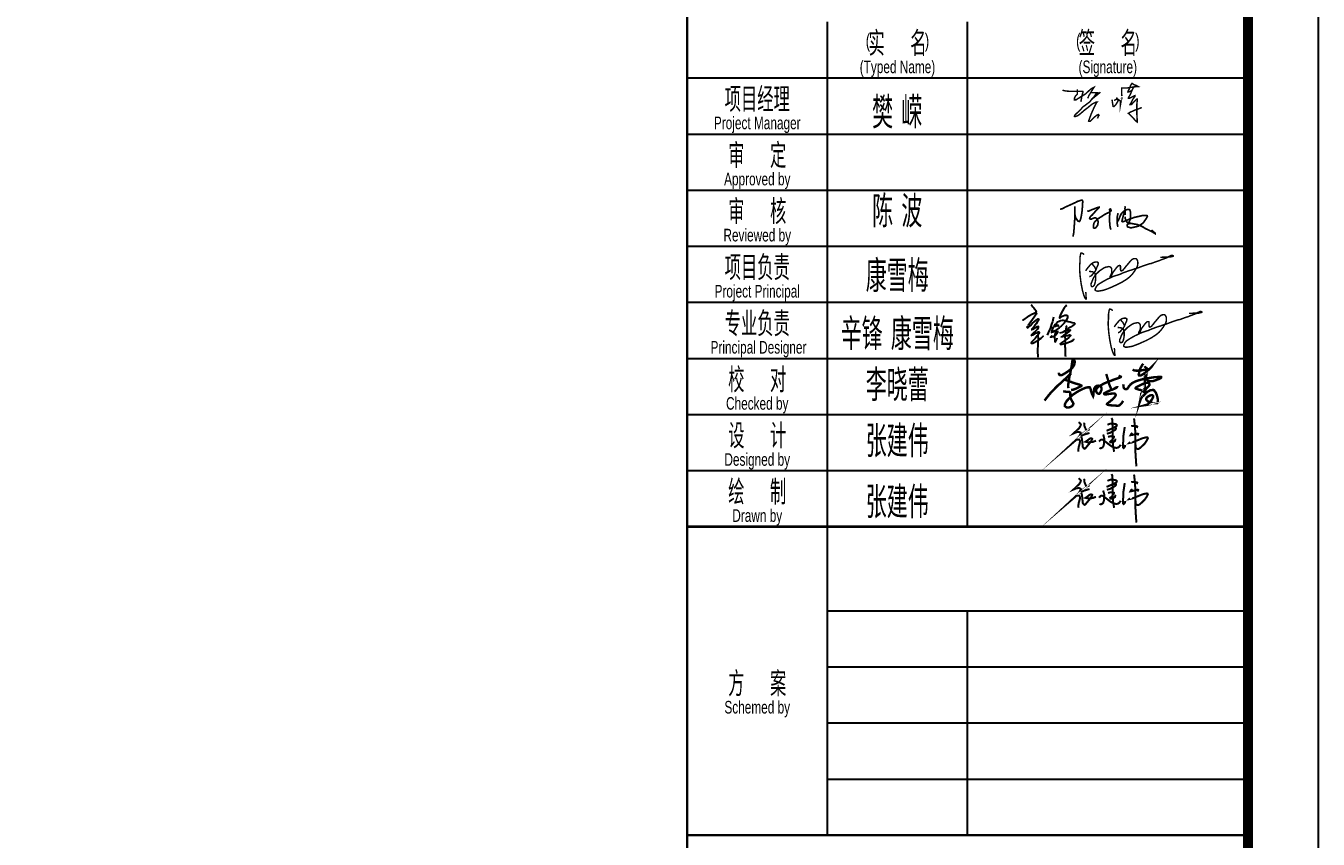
# Model space of a CAD drawing. Extents: x -59851 to 653804, y -249523 to 437614.
# Drawn here: x 5835 to 24267, y -4963 to 6638 of the extents above; entities that cross this region are included whole.
import ezdxf
from ezdxf.enums import TextEntityAlignment as Align

# ---------------------------------------------------------------- set-up
doc = ezdxf.new("R2010")
doc.units = 0
doc.header["$LTSCALE"] = 1000
doc.header["$MEASUREMENT"] = 0
for name, color, linetype in [('LABEL_FIXBOX_PM', 7, 'Continuous'), ('LABEL_FIXTXT_PM', 3, 'Continuous'), ('LABEL_PM', 7, 'Continuous'), ('LABEL_TXT_PM', 1, 'Continuous'), ('电子签名', 7, 'Continuous')]:
    doc.layers.add(name, color=color, linetype=linetype)
doc.styles.add('LABEL_FIXTXT_PM', font='pm_njadri_r.shx', dxfattribs={"width": 0.7, "bigfont": 'pm_njadri_hztxt.shx'})
doc.styles.add('LABEL_TXT_PM', font='pm_njadri_romans1.shx', dxfattribs={"width": 0.7, "bigfont": 'pm_njadri_hztxt.shx'})

# ---------------------------------------------------------------- blocks, each defined once
blk = doc.blocks.new('PMSheet_A1_20150113_5-3892016032414355901')
at = {"layer": 'LABEL_FIXBOX_PM'}
for p, q in [((770.9999999999998, 70.00000000000021), (770.9999999999998, 186.0000000000001)), ((790.9999999999998, 114.0000000000001), (790.9999999999998, 186.0000000000001)), ((751.0000000000009, 178.0000000000001), (830.9999999999998, 178.0000000000001)), ((751.0000000000009, 169.9999999999999), (830.9999999999998, 170.0000000000001)), ((751.0000000000009, 162.0000000000002), (830.9999999999998, 162.0000000000001)), ((751.0000000000009, 154.0000000000002), (830.9999999999998, 154.0000000000001)), ((751.0000000000009, 146.0000000000002), (830.9999999999998, 146.0000000000001)), ((751.0000000000009, 138.0000000000002), (830.9999999999998, 138.0000000000001)), ((751.0000000000009, 130.0000000000002), (830.9999999999998, 130.0000000000001)), ((751.0000000000009, 122.0000000000002), (830.9999999999998, 122.0000000000001)), ((790.9999999999998, 70.00000000000007), (790.9999999999998, 102.0000000000001)), ((770.9999999999998, 94.00000000000021), (831.0000000000003, 94.00000000000007)), ((770.9999999999998, 86.0000000000003), (831.0000000000003, 86.00000000000007)), ((770.9999999999998, 78.00000000000021), (831.0000000000003, 78.00000000000007))]:
    blk.add_line(p, q, dxfattribs=at)
blk.add_lwpolyline([(0, 594), (841, 594), (841, 7.275957614183426e-14), (0, 0)], close=True, dxfattribs=at)
at = {"layer": 'LABEL_FIXBOX_PM', "const_width": 1.4}
blk.add_lwpolyline([(831, 583.9999999999999), (25, 584), (24.99999999999942, 10.00000000000015), (831, 10.00000000000007)], close=True, dxfattribs=at)
at = {"layer": 'LABEL_FIXBOX_PM', "const_width": 0.35}
for points in [[(751, 10.00000000000007), (751, 583.9999999999999)], [(751.0000000000003, 114.0000000000001), (830.9999999999998, 114.0000000000001)], [(751.0000000000003, 70.00000000000007), (831.0000000000003, 70.00000000000007)]]:
    blk.add_lwpolyline(points, dxfattribs=at)
at = {"layer": 'LABEL_FIXBOX_PM'}
blk.add_lwpolyline([(770.9999999999998, 102.0000000000001), (831.0000000000003, 102.0000000000001)], dxfattribs=at)
at = {"layer": 'LABEL_FIXTXT_PM', "style": 'LABEL_FIXTXT_PM', "width": 0.7}
for s, height, p in [('(               )', 2, (781.0000000000003, 183.086123050867)), ('实    名', 3.5, (781.0000000000003, 183.086123050867)), ('(               )', 2, (811.0000000000003, 183.086123050867)), ('签    名', 3.5, (811.0000000000003, 183.086123050867)), ('(Typed Name)', 1.8, (781.0000000000003, 179.3551025900747)), ('(Signature)', 1.8, (811.0000000000003, 179.3551025900753)), ('项目经理', 3.5, (761.0000000000003, 175.086123050867)), ('Project Manager', 1.8, (761.0000000000003, 171.3551025900753)), ('审    定', 3.5, (761.0000000000003, 167.086123050867)), ('Approved by', 1.8, (761.0000000000003, 163.3551025900747)), ('审    核', 3.5, (761.0000000000003, 159.086123050867)), ('Reviewed by', 1.8, (761.0000000000003, 155.3551025900747)), ('项目负责', 3.5, (761.0000000000003, 151.086123050867)), ('Project Principal', 1.8, (761.0000000000003, 147.3551025900747)), ('专业负责', 3.5, (761.0000000000003, 143.086123050867)), ('Principal Designer', 1.8, (761.1747704501325, 139.3551025900747)), ('校    对', 3.5, (761.0000000000003, 135.086123050867)), ('Checked by', 1.8, (761.0000000000003, 131.3551025900747)), ('设    计', 3.5, (761.0000000000003, 127.086123050867)), ('Designed by', 1.8, (761.0000000000003, 123.3551025900747)), ('绘    制', 3.5, (761.0000000000003, 119.086123050867)), ('Drawn by', 1.8, (761.0000000000003, 115.3551025900747)), ('方    案', 3.5, (761.0000000000003, 91.75285375648178)), ('Schemed by', 1.8, (761.0000000000003, 88.02183329568943))]:
    blk.add_text(s, height=height, dxfattribs=at).set_placement(p, align=Align.MIDDLE)
at = {"layer": 'LABEL_TXT_PM', "style": 'LABEL_TXT_PM'}
for tag, height, width, p in [('修改图应说明理由', 4.5, 0.7, (788.3527573462349, 468.8000002302985)), ('出图章签名', 4.5, 0.7, (759.4576240145989, 338.0876217647297)), ('建设单位_U01', 4.5, 0.7, (800.9, 212.1409806592215)), ('建设单位', 4.5, 0.7, (800.9, 210.196966413124)), ('建设单位_D01', 4.5, 0.7, (800.9, 207.4028603965614)), ('项目名称_U01', 4.5, 0.7, (800.9, 200.423405518617)), ('项目名称', 4.5, 0.7, (800.9, 198.1938411146036)), ('项目名称_D01', 4.5, 0.7, (800.9, 195.2969664844489)), ('设计编号', 4.5, 0.6, (780.7578106115715, 187.8968758382629)), ('分项号', 4.5, 0.6, (820.2578106115715, 187.9968758382629)), ('项目经理', 4.5, 0.7, (780.2578106115715, 171.9968758382629)), ('项目经理签名', 4.5, 0.7, (810.1767543742553, 172.2645661011481)), ('审定', 4.5, 0.7, (780.2578106115715, 163.8968758382629)), ('审定签名', 4.5, 0.7, (810.1767543742553, 164.1645661011482)), ('审核', 4.5, 0.7, (780.2578106115715, 155.9968758382629)), ('审核签名', 4.5, 0.7, (810.1767543742553, 156.2645661011481)), ('项目负责签名', 4.5, 0.7, (810.1767543742553, 148.2645661011481)), ('项目负责', 4.5, 0.7, (780.2578106115715, 147.9968758382629)), ('专业负责', 4.5, 0.7, (780.2578106115715, 139.9968758382629)), ('专业负责签名', 4.5, 0.7, (810.1767543742553, 140.2645661011481)), ('校对', 4.5, 0.7, (780.2578106115715, 131.8968758382629)), ('校对签名', 4.5, 0.7, (810.1767543742553, 132.1645661011482)), ('设计签名', 4.5, 0.7, (810.1767543742553, 124.2645661011482)), ('设计', 4.5, 0.7, (780.2578106115715, 123.9968758382629)), ('绘制', 4.5, 0.7, (780.2578106115715, 115.8968758382629)), ('绘制签名', 4.5, 0.7, (810.1767543742553, 116.1645661011482)), ('方案_01', 4.5, 0.7, (780.2578106115715, 95.89687583826286)), ('方案_01签名', 4.5, 0.7, (810.1767543742553, 96.16456610114815)), ('方案_02', 4.5, 0.7, (780.2578106115715, 87.89687583826286)), ('方案_02签名', 4.5, 0.7, (810.1767543742553, 88.16456610114815)), ('方案_03', 4.5, 0.7, (780.2859341218744, 79.89687410125836)), ('方案_03签名', 4.5, 0.7, (810.2048778845583, 80.16456436414366)), ('方案_04', 4.5, 0.7, (780.2578106115715, 71.89687583826286)), ('方案_04签名', 4.5, 0.7, (810.1767543742553, 72.16456610114815)), ('图名_U02', 4.5, 0.7, (790.4995326305001, 60.19999965774634)), ('图名_U01', 4.5, 0.7, (790.4995326305001, 54.19999857040541)), ('图名', 4.5, 0.7, (790.4999994914999, 47.95548575023815)), ('图名_D01', 4.5, 0.7, (790.4995326305001, 42.39999965774634)), ('图名_D02', 4.5, 0.7, (790.4995326305001, 36.99999965774634)), ('图号', 3.5, 0.7, (760.9671832468131, 20.95312731177117)), ('图档号', 3.5, 0.7, (781.0999994915, 20.95312731177117)), ('日期', 3.5, 0.7, (801.0671832468131, 20.95312731177117)), ('版本号', 3.5, 0.7, (820.2671832468131, 20.95312731177117))]:
    blk.add_attdef(tag, text='', height=height, dxfattribs=dict(at, width=width)).set_placement(p, align=Align.CENTER)
blk = doc.blocks.new('PMSign_73_fanrong_樊嵘_20121116121020')
at = {"layer": 'LABEL_PM', "const_width": 20}
for points in [[(457.2313527518763, 350.0701410758165), (453.2597399712886, 398.4174287898322), (453.2597399712886, 448.6781366713594), (453.2597399712886, 457.3372936833885), (524.7583592024002, 457.3372936833885), (618.3474623665443, 473.0231855478678), (679.7482775862136, 477.928715048035), (652.6706891868143, 491.6391125297496), (622.3429327938848, 502.8241519608391), (599.2363931056807, 518.3386388058179), (592.376744898791, 518.3386388058179), (576.8518622740139, 495.2472912562198), (555.9113491555818, 438.9621152176815), (543.9970748831311, 423.0868629368824), (538.5814443893887, 405.4075212928337), (554.4673314423471, 405.4075212928337), (573.602822419436, 415.5100022323068), (593.4597581835897, 422.3653320652566), (618.3474623665443, 473.0231855478678)], [(-349.9350640449866, 428.2925298903838), (-310.3142639707239, 418.3937660611309), (-252.0261505373583, 412.6831323711422), (-175.4514706028731, 412.6831323711422), (-130.1832075036164, 412.6831323711422), (-76.52666807134847, 412.6831323711422), (-66.46592591046829, 412.6831323711422)], [(165.8342189304876, 401.1129443752479), (46.73829396825568, 304.0767429567977), (24.74353510529727, 272.4460565668533), (-32.81636470786361, 229.834572224373), (-76.58752249928693, 197.4308673719397), (-100.2452230793951, 166.8416760478694), (-136.3270516175635, 132.8890865332478), (-158.5256469278847, 112.0004612914536), (-175.8804453981957, 95.66979368274497), (-184.3186418727801, 84.08350086736482), (-188.2693840848679, 72.50282550415886), (-182.7386834295485, 68.55485607652099), (-168.2528166749998, 72.7660584238738), (-144.2860711225239, 80.92523019891541), (-110.3116059344702, 105.139250420104), (-70.17355420283457, 139.7292096836072), (-38.04246787683405, 167.3647334929601), (-4.067438619380482, 192.1052195536222), (35.77955329194629, 226.153768479232), (61.58967770639538, 244.5777132029662), (81.07940427877293, 254.3157581280584), (95.30128654510008, 260.3693287293909), (110.2255095735145, 266.7218519805947), (120.8485546102074, 266.7218519805947), (113.2104906047734, 259.3166592346506), (98.1983470821342, 228.2593696529266), (71.59796141137303, 175.0936610237159), (39.43754347546019, 102.2937654820025), (19.67706358196119, 47.68158671513538), (10.83219829320842, 23.23696963488055), (5.455181315634036, 10.5707265320716), (11.51272280843659, 5.043621770212667), (24.68092339971008, 5.043621770212667), (36.53258596657361, 13.99223012023594), (61.02617235662001, 38.46974544535351), (86.507600560637, 63.93445442823304), (111.4263390318574, 84.56513321154216), (129.8623839291013, 93.5137415616091), (136.8643657160192, 96.91240939056752), (148.0350084075089, 87.98663679975016), (139.3432627270213, 76.93242727598135), (126.1750621357551, 44.03276944027766)], [(-148.3767025506186, 439.7940256303382), (-148.6880688699475, 373.852343947573), (-172.5076836418539, 350.9782885177092), (-186.2409904534379, 320.241184391457), (-186.2409904534379, 297.7245445710259), (-163.7092375033917, 297.7245445710259), (-133.1304702189755, 317.5606133044248), (-101.5102254193425, 338.0722756411897), (-36.02986818910904, 378.1411528131548), (-3.841810851716218, 407.6271725861197), (13.86150787000042, 424.2467657624775), (41.22113097898364, 447.2995722371315), (77.16419844001757, 465.5274031920317), (43.90328106733614, 411.3800769816489), (11.32235855945146, 358.3397528227624), (-7.597385044749899, 317.0244466502018)], [(-66.46592591046829, 412.6831323711422), (-80.02051405391285, 371.7076773306371), (-90.74967847654807, 318.0967799586915), (-99.86955284620672, 270.3826670466124)], [(43.90328106733614, 411.3800769816489), (34.03586687347524, 395.3163560318908), (81.07263544571288, 395.3163560318908), (119.6978529950193, 395.3163560318908), (142.7660359627534, 389.8544933729618), (102.5309642909906, 374.8434001593241), (74.63491116431942, 332.4906916054942), (46.73829396825568, 304.0767429567977)], [(593.4597581835897, 422.3653320652566), (577.9348755588999, 383.0379667990828), (557.3057287597967, 344.5952109663749), (547.4818796652962, 326.28830589874), (547.4818796652962, 316.4526229470839), (555.1397021901121, 316.4526229470839), (574.9972020236582, 325.4725453948895), (607.4904209168799, 342.0695907314848), (634.9295778140204, 354.6976919058043), (634.9295778140204, 343.8734179105713), (612.9060514106222, 315.0092990196399), (599.9087638533583, 290.8356551626321), (582.7910757295886, 258.9984818649946), (567.8488786124271, 231.2075024040796), (579.6902595914707, 231.2075024040796), (595.5761466445092, 241.4058089569999), (619.4046951892506, 268.4661006688884), (651.5374737235961, 300.9381361021051), (663.4517479960541, 309.5972931140905), (667.7843652049032, 295.5261301965556), (659.8417037131203, 232.0251210733813), (659.8417037131203, 189.1975969641398), (659.8417037131203, 121.3668782428622), (663.5848683789063, 54.61871801320831), (666.8900978184229, -4.320175656338506), (648.757175556324, 7.561638663767553), (628.5392353638217, 29.93119315751846), (592.4354483478946, 69.87718287724147), (569.3283043606843, 91.62837510161353), (556.8894205579181, 103.3373319852517), (545.835408932644, 113.7426824623517), (564.6081714607844, 125.715989470501), (608.294219839232, 145.9206891652257), (638.0213504007243, 159.6694205811991), (677.9748433321929, 171.8984223854468), (728.5205399176248, 192.8249151359751)], [(323.2846081209045, 300.8833396078526), (331.487305614899, 248.8290297303656), (337.6766573916739, 209.5514097078603), (346.252950801374, 205.3822265808458), (354.4556482954486, 209.8907457917858), (374.9629560999874, 230.7944285183448), (401.2124905919973, 275.0610816081144), (406.9488811680549, 284.7348078867553), (396.2909849094631, 309.9003780296453), (382.7561391957333, 328.3450353038616), (396.2909849094631, 309.9003780296453), (370.0414504174605, 298.4240519712885), (351.9946134194452, 289.8165452432922), (396.2909849094631, 309.9003780296453), (420.8996414610865, 293.0956828200988), (437.9922218291085, 281.4235461137841), (437.9922218291085, 248.0091797901232), (437.9922218291085, 229.9745785781024), (449.610210829107, 295.1449143944819), (456.5826729198288, 316.4583909990952), (456.5826729198288, 330.5531504931178)]]:
    blk.add_lwpolyline(points, dxfattribs=at)
blk = doc.blocks.new('PMSign_70_kangxuemei_康雪梅_20130422154401')
at = {"layer": 'LABEL_PM', "const_width": 20}
for points in [[(-20.28527686214693, 615.5342767758498), (-40.46677817015916, 630.4412304319571), (-57.72324109792498, 636.5793554323332), (-64.7428593921486, 636.5793554323332), (-70.8851241117136, 614.3651975038242), (-78.48990802140725, 569.6445200643625), (-78.48990802140725, 540.2826445020341), (-78.48990802140725, 505.2075134078927), (-82.88891620094546, 462.5329999878318), (-82.88891620094546, 417.1185832001479), (-79.38502978273573, 369.4750240517328), (-76.228752046909, 326.5580207453872), (-68.85244355270515, 271.091772737856), (-62.5415281941041, 223.6367623204073), (-51.88185100656301, 168.6253698315791), (-43.66229054394171, 126.2066869071364), (-27.00046689080591, 67.3227238583654), (-11.20652315310326, 27.8634537297271), (0.7854234783280845, 10.61815800067552), (7.805041772548066, 10.61815800067552), (7.805041772548066, 19.97152629244511), (4.003044666280402, 47.73926958529182), (4.003044666280402, 64.39984214943752), (4.003044666280402, 83.398940315446), (-0.6767008632214129, 106.782177515955)], [(45.26590722678338, 387.6346609006118), (73.61761563028449, 383.7710099062147), (94.61756906931805, 380.9092250066146), (104.9764909214446, 375.6146172835302), (123.8774982409395, 361.0187451605466), (131.3950206114441, 340.1983059120444), (134.6098778592477, 321.6409618759803), (134.6098778592477, 306.8305444360426), (134.6098778592477, 284.7220991701192), (132.0216453292542, 253.3050666708891), (123.0009343634938, 213.810558988052), (113.1064234604364, 193.7734212047012), (103.2261271066982, 183.8997484017759), (92.05704494400015, 179.6068232445373), (83.25113161304944, 179.6068232445373), (77.02200020292912, 188.1926735589855), (71.43765654586787, 201.9298138273894), (74.87441870320072, 225.111352735928), (85.39871311278148, 247.8636174815924), (99.38267089815236, 284.8964516518186), (112.2697392909122, 307.6487163975157), (139.3634600757123, 346.8308578447009), (159.7680508390386, 367.007477613422), (180.4361975460142, 387.4447087379099), (207.7496570654966, 407.0841390561995), (230.6315279040882, 422.6798767794912), (247.9716563262027, 434.4984949714758), (272.3393848293654, 443.7150448738407), (297.2247174310633, 448.1410285039433), (313.2070039478149, 452.2729987912367), (327.9692083108512, 449.427749818869), (339.8849491637466, 441.4190979833161), (349.8146015915718, 429.9870810518637), (353.8219199664181, 412.8106086708153), (353.8219199664181, 397.8019799885274), (353.8219199664181, 382.6278082130716), (351.3845195991325, 361.1376719059458), (340.9190576299243, 334.6601369776449), (332.8266357073317, 322.5545688800753), (332.8266357073317, 314.0817723853229), (343.1598233977147, 314.0817723853229), (349.7834085527338, 321.6279313220671), (359.0568226182786, 349.4292604087727), (371.7989815772617, 375.4510930085903), (385.5764335482654, 392.6615182413093), (401.8923671264874, 416.1669857079446), (418.981414250653, 437.3489769448074), (430.9157756795994, 452.1416998724612), (445.2305538940618, 463.4761551493443), (454.7689113658289, 466.1239269950797), (462.4526649942036, 466.1239269950797), (471.0635231200158, 463.3438307921947), (472.6531835571932, 453.5470566101153), (472.6531835571932, 440.1758730243614), (472.6531835571932, 422.7635659706916), (472.6531835571932, 409.789538985327), (474.5125255837356, 400.7872615330321), (477.2942339245583, 394.4325723975139), (483.6994678073552, 391.5223541846076), (492.4429950605099, 395.0969471172407), (506.7503338439037, 403.4374192548071), (518.9381253776719, 420.6478444875552), (534.4710741950894, 438.4554728523085), (546.2612531953037, 454.6067526409838), (566.2863944603068, 477.692305920094), (583.3000680954192, 497.3061535318971), (602.1998482768086, 521.1547090284998), (616.8017441109023, 535.5141958921026), (626.6050449888917, 545.1784621880811), (636.6732892730561, 552.8569454819749), (651.5105148688363, 558.5496457738423), (670.9078468702555, 560.4012691294643), (679.3864307172389, 560.4012691294643), (688.394901376616, 556.0325465249202), (695.2834299378064, 547.9569066305971), (704.5568440034021, 529.5548280677008), (707.6267918174326, 512.8059780891576), (707.6267918174326, 494.8012396555837), (706.1603241413741, 473.0359934852327), (700.5961177625632, 454.8987471655832), (691.3230985455939, 435.5702145736227), (672.6203052200199, 404.9001448117974), (661.9637500671579, 387.4248252555567), (649.0170460012505, 370.1553657882337), (636.7051837582385, 353.7327145179966), (620.2436392999498, 335.2861541514153), (606.9318636224543, 320.3691775430793), (588.0224146806631, 304.384470882303), (569.3433122706829, 289.4246608948574), (547.4580392819971, 274.1585411264291), (524.1422298392772, 259.9930443398421), (498.9378595740654, 243.0050561679832), (472.8403417905156, 229.7661969393716), (436.1350171586291, 211.1461645756658), (407.8672160423976, 197.3070871863579), (386.3973237740011, 188.824563658452), (356.2087797137774, 174.1273835671323), (320.758483297368, 159.6572287598988), (298.3435323078866, 150.5078606698676), (266.2804331629904, 138.9795750174758), (241.2007788136998, 129.9621865830136), (217.0159638564419, 126.0064656767404), (187.9831348443568, 121.2577930532584), (168.3226255006903, 118.0420774078789), (147.387573191636, 120.0065379592356), (135.3683820072456, 125.6902453336238), (126.5474644297701, 134.1727688615661), (129.376554601813, 149.3082160331701), (144.8550143132907, 181.7412646783537), (165.8656976675429, 205.289310856298), (198.6531351697795, 226.9112209338141), (234.9768366749104, 248.2787599169801), (282.4103930536712, 275.0567317005639), (315.5839924803058, 290.5937401668793), (345.042461491279, 304.232325400882), (378.7717426285908, 319.8481972067652), (426.0089295166854, 334.7352003092324), (463.7363609973418, 346.6251629954363), (508.6278389057461, 366.8779061901855), (551.5676234425537, 382.512184988374), (589.1501409220564, 396.1958949219638), (621.8656773218008, 405.3345577845953), (661.7260376783433, 419.6577059204296), (706.9958237651208, 433.7953063099608), (747.972815943931, 449.1379576413979), (794.8880828052479, 466.7040244340219), (840.9276769634798, 481.9720169944972), (867.0996542676348, 490.6513627202526), (891.40709539208, 494.2803845576395), (922.1969938600796, 506.089369907409), (957.8908221199872, 519.7791810458525), (993.3269937257191, 530.7569425467677), (1008.938415854258, 535.5932005580557), (1031.486741190301, 547.0934030238727), (1053.955205551536, 553.4135887209318), (1078.639560219153, 563.2303675561393), (1102.459591315781, 572.1014218248615), (1114.188825338451, 576.4696223164442), (1128.097900185114, 587.474355429456), (1146.704350453909, 595.966055403785), (1164.761171480588, 604.7701216137443), (1176.188484623422, 604.7701216137443), (1185.271976515554, 601.5490053966255), (1190.399480349979, 597.3032471739184), (1188.4951255838, 592.3252085280924), (1170.914491960799, 587.4938094958284), (1149.764936261707, 581.6816217710452), (1128.57408758885, 581.6816217710452), (1098.833301833603, 581.6816217710452), (1059.37647673951, 579.8780930953158), (1013.702033187908, 577.7903638242292)], [(0.8525477392086032, 393.5299771291043), (9.353243107439994, 409.3872435749486), (22.81244711207728, 428.0761778524516), (44.2377214894168, 453.6107411481585), (63.16626756095684, 476.1697128209212), (85.68774228319126, 495.3224618113904), (105.5584977481867, 506.4030208455347), (122.743493080563, 511.8268512577392), (139.5399573969644, 513.9111892941669), (149.859720235183, 513.9111892941669), (160.9474635876268, 511.6073506597072), (169.2910092156471, 505.5732865615842), (170.9379226988876, 491.3110700298835), (166.3288550676862, 473.1563884620714), (156.1192549870484, 452.0920392681378), (140.6502716417399, 412.0928270330237), (124.8504051751679, 382.1765105788631), (98.7947413425336, 353.9220485686942), (79.1143028995848, 328.7145338228634), (54.99931990368532, 316.8033228601503), (48.34651595276773, 316.8033228601503)], [(85.68774228319126, 495.3224618113904), (101.7067497191365, 469.1615142840724), (119.0307317564166, 452.0927733838485), (131.9628128888162, 425.0266611831225), (140.6502716417399, 412.0928270330237)]]:
    blk.add_lwpolyline(points, dxfattribs=at)
blk = doc.blocks.new('PMSign_282_5-389_张建伟_20130724083428')
at = {"const_width": 20}
for points in [[(3.928411768755723, 292.9361624060894), (20.68702874322844, 278.1147132997849), (27.00585239608063, 267.9592636499988), (21.51119123041008, 252.8633139351377), (9.697758822846481, 233.1013647637706), (-11.73130441916692, 212.7904910086363), (-34.30329366165915, 191.5552404135829), (-45.2925635820493, 181.3997907637904), (-19.46784478285372, 192.1041649973572), (-0.2366355249214394, 195.6723152863196), (10.75263439546234, 194.8488900939951), (23.93975829991268, 188.5360402528327), (24.48918248771588, 177.2827158910527), (12.40101178078112, 154.776041623049), (-9.89036913381824, 126.9438358668608), (-28.29736349361156, 110.2010613118), (-44.78124216870765, 94.83066207728325), (-14.83550128977095, 120.3565109615929), (-0.8242148981380524, 120.905461089812), (9.890316722874559, 119.8075863778254), (15.93440207633466, 113.2202614725502), (18.40699435979332, 98.9477369500205), (12.08817070693476, 69.1668220997858), (4.395707968161332, 44.46439840779522), (0, 0)], [(58.92460420216594, 287.1277131806437), (62.72665312470963, 252.9412500375715), (75.21927927925117, 222.5532969906321), (82.2802946637994, 211.4291253439883)], [(289.368506904998, 266.8499961154312), (321.5517244605644, 278.9545635703989), (351.0845717258771, 277.0632273003521), (373.4235418003091, 272.902267070689), (382.8891724415562, 263.8238478655753), (378.7242823807728, 252.0975425557235), (359.4143518474457, 241.1277615361109), (332.910544123195, 229.0231685366903), (307.1639700787728, 217.6751509164064), (280.6601099435638, 206.7053698967939), (351.0845717258771, 236.5885391613247), (368.5013656487872, 236.2102770162082), (374.1807754801021, 232.4276044761136), (374.5593923199885, 226.7535701215265), (365.0937616787614, 215.0272648116743), (350.3273380461042, 207.0836320419107), (314.6808560714753, 186.5683516359604), (284.0121582864549, 178.2464567210859)], [(329.9309805368193, 333.4841375585092), (337.5156863234006, 319.7322854633148), (340.6057846433559, 250.6924192563806), (340.3154802861827, 164.0401178561683), (346.774241226196, 51.88909577249478), (356.3365176942334, -1.067068111025037)], [(524.8895649946444, 255.4110402700835), (544.6538462180497, 255.6852854341869), (567.1631519416478, 254.0398144495803), (581.1628555091365, 252.3943690094188), (585.2804184649322, 249.6519173683992), (583.0843988647566, 241.9730783180057), (578.6923072534692, 235.3912199240194)], [(553.6235118598397, 329.4312558766651), (560.6620429386994, 263.8004236092929), (566.2048697848577, 189.9391966298876), (565.9981085122381, 118.2237796840268), (565.4439149262616, 27.94741120421759), (569.5384694666827, -45.49631736217361), (576.3631113811316, -146.2164811896459)], [(113.560733278704, 222.2910321713543), (90.10970726451433, 213.4671889075021), (68.48604209470432, 195.8194768353469), (43.20765523613773, 177.2589595569743), (31.93898244012507, 164.1753246048293), (27.97970061065462, 157.7856370723844)], [(28.2634535966863, 156.5511251228031), (37.40025781856184, 126.7325833047266), (41.97762220519417, 87.62901880842355), (43.80498304956564, 62.07026867864715), (45.63234389394984, 47.16102331405364), (54.46453556410688, 35.59873888708489), (61.77392653064089, 29.20905135464727), (69.69249018958999, 31.33894719879027), (84.00676439287963, 48.68237383923679), (102.5848281554054, 71.19839737420125), (113.5489408106823, 84.58631775805543), (132.7361248546777, 111.3621329813136), (139.7410080914342, 126.5756637776162), (135.477166121248, 130.8354554659104), (126.6449744510719, 133.269636741763), (115.3763016550593, 129.9226502596862), (90.09791479649266, 110.1450678878318), (72.73809159687517, 98.58275791642563), (92.2298357816062, 93.4101610219077), (142.1774892172698, 95.54005686605797), (176.5926278867482, 108.9279772499121)], [(112.0171254203779, 185.4568361902116), (63.2877125476216, 171.15611060014), (30.39537458179893, 156.8553850100607), (28.87257387815589, 156.2468396911013)], [(206.3695006236248, 100.0136044721271), (221.6665329062143, 116.2513398003402), (229.952445046747, 120.390382895981), (244.2933964332424, 117.8432696277232), (275.8435418945082, 94.60104305901768), (316.7185421343547, 62.69232700913744), (332.6529442106694, 52.82233653490994), (355.2798077377047, 41.04203026782216), (378.5440410584579, 37.53978464757211), (394.7971542371415, 40.72364430233847), (405.6325455525948, 48.36493301823657), (421.8856587312912, 68.42329993216936)], [(247.6334426642452, 170.2901283620436), (254.1205579384759, 147.6066609885229), (258.5804693436348, 130.1889766457634), (256.6376995455748, 78.9015291920191), (249.2522602630643, 51.32481897713251), (239.0940710777468, 40.38025032497671), (226.7448937453055, 34.01253101543671), (219.7736059396602, 34.41051347228449), (215.1924679632612, 37.39538189862742), (211.2088674441829, 41.37523201153363)], [(295.214321562843, 147.0728587163335), (325.1964880652031, 153.8366191048785), (342.927852623895, 152.2261950991401), (353.8890826758679, 148.6832827220724), (354.2114625460681, 143.207856429231), (346.7965158880061, 134.5115821249128), (338.7368094896046, 118.4073931564103), (323.9069161735069, 104.2357181036882), (317.1367816667889, 98.43822744525687), (319.3934931690374, 91.67446705671182), (332.9338145934253, 91.35237714666937), (354.2114625460681, 99.08238172088204), (364.8502603168845, 106.8123862950947), (368.0741638406353, 120.6619969822264)], [(368.0741638406353, 120.6619969822264), (368.7189235810156, 128.7140914664742)], [(460.8400066019758, 244.6667656130548), (453.7310875917829, 194.9515787638593), (447.0665087765865, 152.338539569309), (446.6222209925681, 104.8427818448313), (442.1791335084599, 60.01033907000829), (444.4066521009654, 43.02042200724736), (450.6269431321443, 36.36213463309468), (457.735809731359, 42.57653618230415), (463.511812978506, 52.78591015599795), (466.1776445045844, 67.43414237912748)], [(515.2550138003899, 94.44695896532357), (506.4708829887722, 85.94538442262683), (532.5487467681205, 90.8817973764526), (581.6849211711224, 110.3531273943167), (633.2916438297852, 131.7441735608904), (666.8815193817209, 140.8165131880414), (680.6066942937096, 141.6392486803516), (686.645800605118, 141.0907583521453), (690.7633635609145, 133.4119193017523), (678.4106746935549, 109.0042018745066), (658.0973885701096, 78.83733600113328), (634.436404214197, 56.51052017205802), (611.6525698350788, 35.39369362514344), (595.1823704228873, 26.34365429868467), (585.0257011556823, 27.98909973885338), (569.6535115435863, 37.31340977385253), (569.6535115435863, 69.6742369600388)], [(537.4932499924371, 185.0595689778311), (523.4935464249493, 172.9928328462638), (518.2779736690791, 162.8457873189545), (532.5522058920797, 165.039748631767), (561.6496228271426, 172.1700973539541), (582.7863900951561, 177.9292202556449), (591.2959922512755, 178.203465419741), (594.3155454069765, 176.8322395992382), (590.7469873512273, 168.604910220638), (585.8059432508499, 162.0230518266517)]]:
    blk.add_lwpolyline(points, dxfattribs=at)
blk = doc.blocks.new('PMSign_52_chenbo_陈波_20121116120845')
at = {"layer": 'LABEL_PM', "const_width": 20}
for points in [[(-158.0163653654727, 323.1182093528328), (-126.2976451220438, 333.4198628766167), (-96.42938594549014, 350.0610935309664), (-59.16045764606497, 366.9663290917811), (-32.64198536387812, 378.9951434714599), (-3.200076070103023, 392.3500327769066), (24.86507147872362, 405.0804211194477), (48.20780600997568, 418.005032121931), (79.8262472455408, 427.6628778185691), (94.0866272497824, 432.6600355176483), (101.4947389553436, 432.6600355176483), (105.9395276356972, 427.6628778185691), (109.088131796454, 420.074648516485), (109.088131796454, 408.7847062806536), (106.5220076539572, 369.4913084319555), (103.5117757104908, 323.3975753141999), (98.18553169601546, 278.1328657201079), (91.33287168241986, 238.7109247928015), (84.09319737291844, 208.2469434514346), (77.9816619018111, 192.3301786749794), (70.94372075260799, 182.1508777699196), (65.75819924468124, 182.1508777699196), (53.53473658760959, 185.2970879659401), (47.60848225210975, 192.5151641818807), (41.12638450972918, 202.8796326661827), (30.01421695144563, 218.2412588495931), (23.1619486527652, 235.6386359705934), (15.58970841480368, 270.5500985885151), (15.58970841480368, 360.0652408359742), (15.58970841480368, 210.8735191625306), (10.89500564459195, 146.7476377365233), (6.121176930990259, 81.54095926928812), (3.686897916531962, 48.29065673060495), (-2.068798125195826, 20.5203373364925), (-2.068798125195826, 1.936394715070037)], [(162.50237207598, 300.1953005750543), (185.45960572269, 305.7013504904457), (216.9107847068826, 319.9252065630276), (249.3204899888387, 331.6932707881492), (273.8845380505099, 342.2463662263467), (291.3319102732366, 346.6053603411124), (302.0272631591524, 349.2774521432434), (302.0272631591524, 345.4583045404574), (291.5614551896597, 332.6109154286382), (263.5538416667277, 305.768899332033), (238.7602486886335, 277.5505983470061), (220.8822303525831, 257.203111685099), (202.6805667479657, 240.7423059940334), (196.9415521224746, 233.1715556374688), (192.8093519119448, 227.2066834018328), (190.5135110327992, 218.947517492546), (192.8093519119448, 214.1298831298768), (195.3343459925982, 210.9179448157661), (200.1555726673123, 208.1650108942408), (205.4354974599573, 208.1650108942408), (210.9453588839406, 208.1650108942408), (222.653324766261, 215.5063500906394), (237.5753111934191, 219.8653442054051), (248.3549494811905, 223.0142801788456), (262.3689041715133, 223.0142801788456), (272.0109658060264, 218.2592840121647), (277.0613456822484, 211.6061782961474), (278.8706766873383, 206.6987822652732), (273.6310985267064, 196.3749159148424), (263.9890368921933, 188.3453432380625)], [(278.8706766873383, 206.6987822652732), (285.9301621546056, 193.4945313488129), (290.2562612280035, 182.5419691762359), (290.2562612280035, 175.3792429544842), (290.2562612280035, 165.7621814640875), (288.4849265657267, 153.468292294157), (286.6308227571008, 140.5999466233766), (278.5533876389982, 127.930642507999), (271.1123718840554, 116.9256434988051), (261.7868158681104, 106.1189212780441), (250.2782328568301, 101.8556972189976), (239.3650564547879, 103.9376945333202), (234.8015781674785, 110.2829159066891), (234.8015781674785, 121.6846505650024), (236.1905991122494, 136.5563200564061), (239.4684691816237, 151.2637602887403), (243.6351403010794, 164.0534324658215), (249.3988329637232, 174.5016542308144), (254.954525028008, 181.838259546173), (263.9890368921933, 188.3453432380625), (273.6310985267064, 196.3749159148424), (278.8706766873383, 206.6987822652732), (287.3070399382868, 212.2124792193349), (299.1098607543408, 218.5641402738761), (309.5446933605726, 225.7237041167095), (315.1222731880716, 229.5506020048119), (326.807176162607, 235.6382718258824), (339.1270006787981, 244.1894817834541), (348.9695747670939, 251.0212282455391), (362.8870437370224, 260.6813657810558), (378.7352502084705, 268.8158594613483), (391.5470169659839, 275.3918234929947), (414.670781075316, 285.6977897614702), (426.3807055320376, 295.2358318522743), (442.5835995986145, 304.9513944836503), (444.7027770693549, 310.0581597370324), (441.960772948225, 317.0333514389636), (438.5951587469917, 326.9979890442041), (435.6040239657177, 328.3680834727415), (428.9981443230663, 325.752432102599), (425.8820524968341, 322.1402987646866), (427.6271422624723, 311.5527916524729), (428.9981443230663, 283.153692824591), (427.6334097004747, 263.7726374578774), (423.9270035584941, 227.4861644580083), (423.9270035584941, 201.17689205546), (423.9270035584941, 178.8646539372853), (430.3209654540424, 157.5084777252919), (430.3209654540424, 128.8213404408011), (434.4672674000631, 104.9152409767553), (441.484447660916, 84.51549081568328)], [(526.9092357653444, 278.7874158158661), (518.9511563761062, 252.4071351970774), (514.8749713925663, 225.6388584019437), (514.8749713925663, 189.2709990619328), (514.8749713925663, 161.5328228620342), (518.5606166462549, 142.5233771602502), (523.3845894804272, 117.6427814040067), (518.5606166462549, 142.5233771602502), (514.3177115285089, 164.4070010311912), (520.1208169912006, 179.8833487316438), (532.5581559697184, 200.7142462158804), (541.6808036807361, 223.4092004123372), (550.936373544102, 246.4348329660857), (562.6590937817255, 269.2550179678651), (578.979110595772, 288.9008065304656), (594.8952693742485, 301.8971308240139), (606.8377879917261, 311.6487830282126), (625.9774529467122, 319.4141294785072), (641.5054222846538, 323.4876341495542), (648.6871227927641, 323.4876341495542), (656.0631138785993, 323.4876341495542), (663.6330038273027, 317.6684197933641), (669.6501360136335, 303.1202928666603), (672.9499421159871, 283.7230330608722), (672.9499421159871, 260.3877304119228), (672.9499421159871, 234.977349197899), (665.5688587367786, 194.7329874687998), (656.640109888629, 175.7237238393859), (648.2938410587976, 165.8310048121198), (644.1130682038511, 165.8310048121198), (635.0574037364004, 167.8115878278909), (628.0519749217801, 178.5687863696653), (618.8255227690697, 196.8388362608671), (611.9908816397674, 211.3525515135548), (608.5739527899441, 225.5246990389419), (608.5739527899441, 237.8755768541882)], [(610.805552429696, 361.4812174965332), (606.8225955863036, 329.946650741243), (610.805552429696, 303.3109226163938), (610.805552429696, 256.468441020726), (610.805552429696, 290.7583086381196), (602.2273883941834, 284.3289698393778), (591.8109064528853, 266.2655720646139), (582.5754448580574, 229.692153042211), (574.8319208345365, 199.0269669099866), (570.9409897293826, 183.6184621769057), (581.9628027944145, 177.9513790331544), (604.9400138997025, 184.6867814510765), (639.8653121053376, 199.6886326722447), (687.6580522216991, 217.7520304470086), (717.3413784187451, 228.9709253475735), (757.0193967547984, 237.721543646679), (784.759695730887, 243.8394088532218), (814.964602987051, 251.2589869623475), (838.5783507633041, 251.2589869623475), (854.9724016886339, 251.2589869623475), (866.1021964162956, 251.2589869623475), (870.0126860078908, 247.9521889542516), (871.8177081493795, 241.9399779077789), (867.305544510602, 232.0199480281149), (856.9274506270322, 213.5323216794636), (841.5773198420666, 192.8474462193549), (826.2361984992767, 168.7986020334642), (805.4561161247566, 151.2934380816873), (781.8274831832405, 135.8995850924689), (768.000244437806, 126.8912568907976), (744.7634217631439, 120.4489255302465), (717.0182572060748, 114.0993344205194), (686.7675455814624, 107.1763389126204), (671.5863826380246, 107.1763389126204), (655.2781172702107, 111.7475058845007), (638.9002269101056, 116.3381885717531), (634.733847250116, 125.2935066006316), (634.733847250116, 137.1460523958081), (634.733847250116, 142.8607572235337), (638.7579341552937, 148.1521438390769), (650.1948333444907, 153.231962384772), (662.8700074207027, 158.8617736891388), (677.9399979015598, 158.8617736891388), (697.8489063953184, 154.9250531609573), (722.6604228759261, 150.0189074375371), (734.0272925986228, 147.7712608931538), (757.8451317101735, 144.3271679248423), (764.4110564356106, 140.0941678757949), (791.5208594663436, 130.146462999051), (821.6566599021335, 115.1021889204853), (844.3185405334825, 99.43977921604483), (868.0881908297324, 88.18916460766877), (890.0841829202564, 77.77805519482308), (915.2304399915902, 65.87586716821488), (934.6334971304768, 56.62510213177256), (947.9764808987402, 45.61901068850375), (961.5313824141067, 37.78771480009846), (961.5313824141067, 44.98412440644415), (948.1883986458433, 54.93182928321721), (931.2447717516352, 70.17092077550433), (924.9027671815293, 75.87491723929952), (922.5612364148856, 82.8702850673576)]]:
    blk.add_lwpolyline(points, dxfattribs=at)
blk = doc.blocks.new('PMSign_317_lixiaolei_李晓蕾_20140730171956')
at = {"const_width": 20}
for points in [[(-55.58292612988316, 291.7267131867343), (-55.15694850635646, 280.4504144281859), (-52.17509231421445, 273.4293233885041), (-47.06333945278493, 270.6634382819528), (-37.90478634040483, 269.8123960238842), (-30.66314108555798, 272.1527608942703), (-16.6058239235208, 279.5993739558555), (-2.76149557323788, 287.4715054678655), (16.21994572525546, 299.878978973271), (24.31355050299135, 306.0490295406224), (35.81499337224977, 314.9849652145251), (48.16839148852614, 324.9847014788397), (58.8379670702252, 336.9906890127442), (63.73672684404755, 345.5011026647412), (69.06146851723133, 352.3094335863415), (72.25631352114578, 362.0964097325724), (74.3862101904333, 373.7982305130264), (74.17322137866086, 385.0745292715769), (69.9137572808404, 395.9599779216425), (66.29293037756452, 399.5769035005241), (62.88509656189581, 401.7045064670904), (59.26427393445465, 400.0024237366914), (56.70839964167499, 396.1727380397261), (54.57850297240475, 387.2368023658233), (51.17066915673604, 360.6417590336777), (47.12139318664958, 334.1657030797306), (42.00964032522006, 312.2513859168783), (38.81479959715944, 291.1881110120969), (34.11205777277792, 271.5365415628087), (27.93535657670418, 243.8776958545106), (26.44443061855145, 224.9420239162934), (21.75075360347273, 198.868243230596), (20.47281645709154, 182.2729361627648), (22.38972431460661, 163.3372642245475)], [(641.3107905766792, 364.9853439636213), (631.830790576686, 354.3533439636205), (626.982790576677, 346.7453439636204), (622.1347905766843, 337.2653439636208), (614.9587905766721, 323.873343963621), (611.2627905766867, 312.3053439636195), (607.566790576685, 296.6093439636196), (603.8467905766784, 281.369343963621), (602.4787905766789, 274.6493439636205), (603.8467905766784, 270.9533439636206), (606.3907905766728, 267.7373439636202), (612.1747905766806, 267.4973439636193), (619.5907905766726, 268.1933439636192), (628.830790576686, 273.0413439636203), (640.3987905766853, 280.1933439636192), (650.5747905766812, 287.369343963621), (661.2067905766817, 295.9133439636197), (673.4707905766827, 306.5453439636204), (682.9507905766759, 313.6973439636193), (694.9747905766808, 324.5453439636204), (703.302790576684, 332.1773439636211), (705.3907905766728, 335.1773439636211), (698.2147905766769, 328.02534396362), (686.6467905766776, 317.3933439636193), (677.4067905766815, 307.6973439636193), (672.774790576681, 301.6973439636193), (669.9907905766722, 295.9133439636197), (666.9907905766722, 289.9133439636197), (667.6867905766749, 274.8893439636191), (664.7107905766798, 267.8573439636207), (663.4627905766874, 263.5373439636202), (659.3827905766766, 258.0893439636192), (655.038790576682, 253.9853439636213), (653.3347905766841, 236.3213439636198), (653.7667905766848, 214.4573439636207), (654.0547905766734, 177.9773439636211), (655.5187905766752, 159.3533439636205), (656.0947905766707, 145.0973439636194), (658.7107905766798, 132.5933439636193), (658.7107905766798, 127.9373439636202), (653.4787905766789, 131.4173439636198), (642.9907905766722, 134.3213439636199), (631.926790576671, 140.4413439636203), (620.2627905766867, 147.7133439636197), (611.8147905766773, 149.4653439636209), (598.9987905766857, 152.369343963621), (590.5507905766763, 155.873343963621), (582.1027905766832, 157.9133439636197), (577.7347905766846, 161.1053439636195), (577.4467905766778, 164.8973439636194), (579.774790576681, 168.9533439636206), (589.9747905766808, 175.6493439636205), (601.6147905766775, 180.3053439636195), (614.1427905766805, 187.2893439636192), (626.3827905766766, 192.8333439636201), (636.2947905766705, 197.7773439636211), (647.3587905766717, 201.5453439636204), (658.9987905766857, 206.2013439636195), (670.0867905766745, 208.2413439636204), (676.4947905766703, 208.52934396362), (680.5747905766812, 208.2413439636204), (685.2307905766866, 207.3773439636211), (687.5587905766715, 205.3373439636202), (689.598790576686, 203.5853439636213), (689.8867905766747, 200.6813439636212), (691.0627905766869, 196.8893439636191), (691.3507905766755, 190.1933439636192), (686.3827905766766, 181.7693439636209), (679.6867905766749, 175.3613439636207), (672.4147905766777, 168.0893439636192), (662.7907905766724, 156.4493439636204), (650.2627905766867, 139.8653439636209), (638.6227905766727, 131.9933439636193), (630.4627905766874, 125.8973439636194), (623.7667905766848, 118.9133439636197), (622.302790576684, 103.3613439636208), (618.7987905766859, 79.50534396361954), (614.4307905766864, 58.24134396362032), (620.8387905766822, 76.57734396362113), (631.6147905766775, 92.87334396362107), (646.7587905766713, 106.5533439636206), (662.5027905766838, 124.02534396362), (675.0307905766867, 133.0493439636205), (688.9987905766857, 140.8973439636194), (700.0867905766745, 147.3053439636195), (709.9747905766808, 147.3053439636195), (721.3507905766755, 149.0333439636202), (727.4707905766827, 147.8813439636212), (731.8387905766822, 142.3613439636208), (738.8227905766735, 134.2013439636195), (744.9427905766797, 124.3133439636197), (751.3507905766755, 108.8813439636212), (756.89479057667, 88.50534396361954), (760.0867905766745, 71.92134396361993), (760.6627905766873, 55.91334396361972), (758.6227905766727, 45.73734396362025), (755.4307905766864, 40.21734396361981), (747.5587905766715, 39.92934396362008), (734.454790576674, 38.75334396362061), (718.7107905766798, 40.21734396361981), (702.7027905766836, 45.73734396362025), (690.7507905766761, 49.81734396361983), (679.6867905766749, 53.58534396362128), (668.6227905766727, 63.20934396361966), (664.830790576686, 70.1933439636193), (664.830790576686, 77.46534396362088), (668.3347905766841, 85.02534396361997), (673.566790576685, 89.68134396362123), (679.3987905766853, 94.33734396362027), (687.8467905766784, 98.99334396361931), (693.3667905766852, 102.473343963621), (700.0867905766745, 103.9373439636202), (709.3507905766755, 105.6413439636204), (713.6707905766825, 105.6413439636204), (715.7827905766762, 104.6333439636201), (717.9907905766722, 102.8333439636202), (720.3907905766728, 100.9373439636202), (722.4067905766815, 98.22534396362002), (722.5027905766838, 95.10534396361956), (722.5027905766838, 92.17734396362115), (719.6947905766701, 84.44934396362052), (712.9987905766857, 72.13734396362028), (709.1347905766843, 66.1853439636213), (702.5347905766839, 58.16934396362095), (698.190790576672, 52.04934396362054), (692.7427905766799, 44.65734396362072), (684.1987905766855, 35.96934396362096), (676.6387905766824, 29.48934396361923), (669.3907905766728, 26.58534396362128), (662.9587905766721, 24.66534396362087), (677.9107905766796, 26.75334396362061), (688.8547905766736, 28.1933439636193), (695.454790576674, 29.80134396361947), (701.718790576675, 30.61734396361985)], [(552.2707905766829, 316.4093439636196), (563.9347905766845, 310.1453439636203), (580.3987905766853, 307.6733439636211), (594.1027905766832, 307.3853439636213), (614.9347905766845, 308.6813439636212), (630.3907905766728, 311.1533439636206), (641.4787905766789, 313.4813439636212), (654.8707905766832, 314.6573439636206), (665.2627905766867, 316.577343963621), (673.1347905766843, 318.473343963621), (678.510790576679, 320.5133439636197), (674.1427905766805, 323.4173439636198), (670.0627905766869, 326.4653439636209), (663.3667905766852, 330.9773439636211), (658.7107905766798, 335.4893439636191), (655.2067905766817, 338.5613439636207), (653.0227905766733, 345.1133439636197)], [(44.73292283204319, 286.3942725467588), (26.7570211604334, 269.5097525060203), (9.31770916509413, 251.2851905119225), (-12.95094839926605, 231.9885956694384), (-37.90257572417158, 207.5998421184942), (-61.81504238657817, 187.9672443630753), (-83.54710599881491, 166.5265838238124), (-103.7015507243295, 145.2973530268833), (-123.0419712987223, 125.4091552685987), (-138.0666105095779, 107.4526005937293), (-160.8718620260433, 78.50770833000107), (-174.2867151046948, 61.08717007932691)], [(-20.46614992990089, 137.6807108019047), (3.747058884478065, 133.959610551965), (19.44573508054418, 133.959610551965), (29.55674309929418, 133.4280245468672), (36.74088240117817, 128.3779628556641), (38.33735780159896, 120.9357641415232), (38.33735780159896, 111.6330161952826), (38.86951769367897, 96.48282755019002), (39.93383320201974, 85.85111637694544), (42.32854630264137, 74.95361220115203), (47.65012812012992, 65.91665725745818), (53.79588068897556, 54.614065274083), (59.64962239854322, 45.31131732784243), (63.64081089960382, 36.54015538669748), (62.04433549918303, 27.23740744045475), (51.93332320458012, 15.01094003765948), (41.2901552937501, 8.897706336260768), (28.78443417436029, 4.379228864414955), (17.07694647935386, 3.847642859317176), (7.764176160822899, 4.645021866961628), (-1.016438541481875, 9.42929055561811), (-7.668417951268566, 17.40307527485683), (-6.338024634823341, 29.89533568020099), (-1.016438541481875, 41.59021886364107), (8.56920391629501, 57.88479136887449), (26.13043332088728, 75.95870125626001), (42.11164508497859, 94.87231752890924), (61.00326780603336, 110.2882991765485), (80.19430716449097, 123.1255983354696), (98.819852077424, 134.8204797331692), (120.3722657072049, 147.0469489217049), (144.5854745216011, 158.7418321051429), (160.8525270884256, 164.9220042426049), (175.2208014163407, 169.7062747169996), (187.4604447275906, 170.2378607220974), (198.9018503386396, 169.9720677195485), (205.0216741321829, 159.8719407656613), (209.278940441347, 138.8743114217211), (216.7427419377473, 116.227289369908), (226.3215943402538, 97.09020747232691), (229.7806229491989, 109.5824696634115), (230.0467007573216, 125.7958285329592), (232.1753360498387, 142.2749821907918), (235.9004424669065, 161.4120623026346), (244.9471392531859, 173.9043244937192), (256.9207004804612, 183.4728636567681), (269.4264258756866, 183.738656659317), (280.6017536786139, 181.6123144246686), (288.3180485967414, 178.422801965565), (293.6396346900829, 172.0437752616174), (294.9700280065281, 161.6778553051813), (294.7039501984063, 146.2618736575421), (289.1162862969431, 133.7696132521979), (282.9964667792356, 121.0115598443027), (279.8035159784122, 117.8220455994608), (274.215852076949, 116.4930823724569), (266.7656349669423, 118.3536316045565), (260.6458111733818, 122.0747300687578), (253.7277496796205, 130.8458920099028), (251.8651964710953, 142.0091891882451), (252.3973563631744, 153.4382793691341), (259.847573473181, 166.7279187821249), (272.1359828929571, 176.3924378587832), (286.7703393048478, 185.1635997999282), (310.1853104190241, 198.453239212919), (329.3430152240371, 207.2244011540618), (351.4950830925418, 216.8692324554064), (373.0475009981756, 224.0456381669985), (397.2607098125718, 234.1457651208858), (423.3364718354933, 242.9169270620307), (441.9620167484254, 248.7643677608805), (454.7338199517735, 254.8776014622792), (455.5320576519744, 257.5355297020255), (452.871266743231, 260.1934579417717), (448.0818405419859, 260.1934579417717), (437.1725905471812, 267.1040706508149)], [(-5.564856263362344, 232.5619286868944), (21.89490545063563, 222.8558554577165), (41.11674378145653, 216.1038056802932), (57.80383053552214, 209.7737582326995), (86.74219519804865, 200.2786879541757), (114.8356469441715, 192.0496264508762), (122.0174345266469, 188.6736006692944), (127.0869291284862, 186.3525824980211), (129.8329035895567, 184.6645713929717), (129.1992178332857, 181.4995467763034), (121.8062030906594, 176.8575122194994), (112.3008996432336, 172.6374799925227), (97.09241583771473, 165.4634278852701), (83.57376214085798, 158.500375157195), (73.85723153329855, 155.3353505405267), (65.83053103440125, 151.7483253797717), (57.17014477925113, 150.0603124889797), (47.45360989583878, 148.1612984332762), (44.91886259491821, 147.9502954826222)], [(334.4660135800295, 280.3937100638058), (346.971738975255, 241.0563760441906), (355.7523536775598, 207.5664862949042), (360.691199577418, 191.3520541960647), (369.315074320014, 171.0824243181404), (375.2334198992858, 157.5693389233519), (376.4170915806417, 155.880202802568)], [(475.5427905766801, 194.5613439636207), (477.1747905766806, 174.9773439636211), (479.0707905766831, 167.6813439636212), (482.8867905766747, 161.0573439636206), (488.5027905766838, 156.4493439636204), (496.7587905766713, 154.8413439636204), (502.9747905766808, 155.0333439636202), (510.0067905766819, 159.6653439636208), (515.6467905766776, 168.4973439636193), (522.6787905766787, 179.3453439636204), (535.3747905766804, 193.8653439636208), (547.6387905766824, 203.8973439636194), (560.5027905766838, 211.1453439636203), (576.774790576681, 219.5693439636209), (595.2547905766742, 225.5933439636193), (621.8467905766784, 233.273343963621), (636.9187905766748, 237.0893439636192), (657.6067905766813, 242.3213439636198), (681.3187905766754, 245.7293439636201), (710.4787905766789, 250.5533439636206), (735.3907905766728, 253.9613439636207), (756.7507905766761, 255.1853439636212), (773.4307905766864, 256.3853439636213), (783.0787905766783, 256.577343963621), (788.5027905766838, 255.7853439636212), (789.1027905766832, 253.1693439636209), (788.5027905766838, 249.7613439636208), (782.8867905766747, 245.3453439636204), (772.6147905766775, 240.1133439636197), (760.7587905766713, 236.2973439636194), (748.302790576684, 230.873343963621), (737.6467905766776, 227.0813439636212), (719.9587905766721, 221.6573439636206), (709.926790576671, 220.8413439636203), (697.2547905766742, 220.6493439636205), (689.2147905766769, 221.6573439636206), (682.1827905766768, 224.2493439636205), (675.5587905766715, 227.873343963621), (668.718790576675, 234.9053439636195), (665.0947905766707, 240.3293439636201)], [(376.5427905766801, 155.8013439636195), (380.0947905766707, 151.6973439636194), (385.5427905766801, 151.8173439636198), (392.7907905766724, 155.2733439636211), (403.3747905766804, 159.2573439636207), (412.1827905766768, 163.2653439636208), (417.6547905766738, 166.4093439636196), (420.9907905766722, 168.5933439636193), (421.7347905766846, 169.9613439636207), (421.3027905766839, 169.9613439636207), (420.9907905766722, 170.1773439636211), (419.5267905766714, 169.8413439636203), (416.9107905766796, 168.8093439636197), (411.8707905766832, 166.7213439636199), (402.5587905766715, 161.0573439636206), (397.2067905766817, 157.2893439636192), (385.1587905766719, 151.2173439636198), (378.6547905766738, 149.7533439636206), (368.1427905766805, 145.7453439636204), (358.3027905766839, 141.2333439636202), (349.9987905766857, 137.4413439636203), (338.6707905766825, 132.5213439636199), (328.830790576686, 127.3853439636213), (324.0067905766819, 124.673343963621), (321.2707905766829, 123.3053439636195), (319.0867905766745, 121.3133439636197), (317.4067905766815, 119.7533439636206), (316.7827905766762, 117.3293439636201), (317.598790576686, 114.7133439636197), (319.3987905766853, 113.2493439636205), (322.2307905766866, 112.4093439636196), (331.8547905766736, 112.0973439636194), (343.0867905766745, 112.9373439636202), (359.1187905766756, 115.8653439636209), (376.3027905766839, 117.9533439636206), (390.3427905766803, 119.22534396362), (400.4467905766778, 118.3613439636208), (405.7987905766859, 117.9293439636201), (409.566790576685, 114.9053439636196), (411.4627905766874, 112.5053439636195), (412.926790576671, 109.3613439636208), (412.926790576671, 105.1613439636208), (409.9987905766857, 99.30534396361955), (402.3187905766754, 87.11334396361971), (389.2387905766818, 73.28934396361919), (372.8707905766832, 59.94534396362045), (355.7827905766762, 45.59334396361928), (347.4067905766815, 39.16134396362079), (343.1347905766843, 35.03334396362018), (340.4227905766729, 31.74534396362046), (345.4147905766777, 26.2973439636194), (362.4307905766864, 23.10534396361956), (382.566790576685, 20.94534396362045), (402.4387905766825, 20.20134396361945), (421.0147905766771, 18.4013439636195), (427.8787905766785, 18.4013439636195), (434.4787905766789, 18.66534396362087), (441.6067905766813, 20.24934396362053), (446.4787905766789, 23.68134396362123), (454.1587905766719, 31.04934396362054), (463.2547905766742, 40.43334396362016), (468.6787905766787, 49.12134396361992), (474.3427905766803, 58.21734396361981)]]:
    blk.add_lwpolyline(points, dxfattribs=at)
blk = doc.blocks.new('23456')
for points in [[(763728.6764884336, 97845.67770604239, -0.059784), (763788.6764885127, 97778.17770601995), (763811.1764885269, 97748.17770612394), (763806.1514884136, 97730.7027060976), (763801.1264885146, 97718.17770613314), (763818.6764884514, 97710.67770611739, -0.105759), (763783.6514884344, 97648.20270614431), (763688.6264884532, 97515.67770608782)], [(763801.1264885146, 97718.17770613314), (763781.1764884556, 97705.6527061422, 0.060471), (763638.6764884829, 97628.17770607828), (763601.1764884717, 97600.65270608128), (763596.1514884627, 97598.17770612126)], [(764085.1388000927, 97649.80172071207, -0.090271), (764060.163800141, 97552.30172060616), (764037.6638000702, 97482.32672069594), (764037.6638000733, 97477.30172060843), (764017.6388000564, 97437.32672064938), (763987.6388001298, 97362.32672064402)], [(764300.1638000649, 97834.82672060138), (764282.6138001415, 97824.77672058353), (764277.663800135, 97814.80172062581, 0.094162), (764192.6138001478, 97674.77672069252), (764180.1638000996, 97644.77672067037), (764182.6388001384, 97637.27672070428), (764192.6138000961, 97639.82672064553, -0.217056), (764292.6638001322, 97679.80172065806), (764310.1388001663, 97667.27672068586), (764310.138800114, 97639.82672058689), (764282.6138000892, 97589.8017207279), (764272.638800087, 97589.80172056818, 0.176727), (764175.1388001337, 97582.30172058509, 0.119751), (764100.1388000924, 97509.77672065681), (764102.6138001131, 97499.80172065191)], [(763723.6514884209, 97515.67770608317, -0.067856), (763846.126488426, 97623.15270611376), (763853.626488544, 97615.65270606126, -0.04650899999999999), (763796.1764884924, 97523.17770608445), (763788.6764884477, 97515.67770605523)], [(763751.1764885163, 97363.20270608694), (763751.1764884351, 97378.20270607946), (763833.67648845, 97460.70270608342), (763848.67648845, 97483.20270609751), (763848.6764884577, 97498.2027060822, 0.147217), (763781.1764884768, 97470.67770610075), (763753.6514885194, 97453.20270607437), (763748.6264884401, 97453.20270616043), (763738.6514884564, 97448.17770609155), (763736.1764885067, 97448.177706102)], [(764277.6638001718, 97587.32672071052), (764270.1638001195, 97572.32672064437, -0.060715), (764140.1138000779, 97452.32672063579), (764122.6388001282, 97429.82672063223), (764112.663800142, 97429.82672065057), (764075.1638001488, 97412.2767206401), (764062.6388001137, 97412.27672063722), (764047.6388001104, 97402.3017206584)], [(764190.1388000892, 97399.82672062411, 0.045349), (764267.6138000749, 97429.8267206261, 0.044342), (764347.6388001306, 97449.77672065241), (764355.1388000709, 97442.27672061569, -0.095169), (764280.138800087, 97384.82672067452), (764277.6638001298, 97384.82672059594)], [(764285.1638001224, 97589.80172057103, 0.023102), (764412.663800101, 97557.32672057487), (764422.6388001164, 97547.27672064898), (764417.6138001, 97537.3017206518, -0.074432), (764285.163800056, 97449.77672062031), (764282.6138000964, 97449.7767205913)], [(763851.1514884805, 97290.67770612927), (763846.1264884576, 97375.6527061261, 0.32399), (763866.1514884272, 97408.2027060583), (763861.1264884658, 97413.15270612494, 0.098785), (763798.651488543, 97388.17770610595), (763753.6514884736, 97363.20270616538), (763738.6514884916, 97358.17770608576), (763731.1514884364, 97355.7027060549)], [(763846.126488421, 97355.70270615298), (763831.1264885284, 97350.67770606562, -0.038391), (763763.6264885162, 97278.15270604048), (763741.1264884582, 97250.70270613511), (763736.1764884649, 97238.17770603974), (763758.6764884868, 97238.17770602409), (763841.1764884678, 97280.70270607201), (763846.1264884638, 97280.70270613217)], [(763844.5627824824, 97015.97104877234, -0.03567046500685542), (763848.6764884237, 97288.20270610903), (763891.1264884705, 97315.65270615596), (763923.6764884754, 97348.2027060911), (763921.1264884265, 97355.7027060178)], [(764202.6638000965, 97334.80172060034), (764267.6138001179, 97347.32672065723), (764275.1138000658, 97354.82672060508, 0.037079), (764340.1388000399, 97367.27672061021), (764357.6138000527, 97364.80172063451), (764355.138800085, 97354.82672065869, -0.071518), (764235.1388001553, 97259.80172063492), (764192.6138001457, 97224.77672067937), (764205.1388000844, 97217.27672065306), (764265.1388001097, 97229.80172064982), (764267.6138001375, 97227.32672068197)], [(764280.0988934864, 97023.43193586078, -0.024017), (764277.6638000726, 97129.82672066824, -0.026138), (764270.1638001185, 97224.77672066208), (764270.1638001185, 97232.27672060992), (764275.113800104, 97237.30172066856), (764285.1638001004, 97237.30172068963, 0.069122), (764397.6638001509, 97282.30172066379), (764407.6388001345, 97294.82672068084), (764407.6388000742, 97307.27672062462)]]:
    blk.add_lwpolyline(points, format="xyb")
for points in [[(763666.1264884266, 97480.65270613538), (763691.1764884971, 97488.15270608908), (763723.6514884209, 97515.67770608317)], [(763673.6264884344, 97483.2027060873), (763673.626488542, 97493.17770606605), (763686.151488485, 97513.20270605979)], [(763751.1764884994, 97455.67770613125), (763753.6514884462, 97468.20270615595), (763786.1264885066, 97510.65270611702), (763791.151488494, 97515.677706126)], [(764040.1388001195, 97477.30172067921), (764085.1388001601, 97489.82672068372), (764097.6638000356, 97499.80172068853), (764120.1638001464, 97507.30172061326), (764150.1638001133, 97519.8267206332), (764162.6138001382, 97519.82672059655), (764157.6638000533, 97504.82672064833), (764150.1638000376, 97494.77672065946)], [(764080.113800094, 97487.2767206321), (764077.6388000478, 97472.27672066566), (764057.6138001122, 97432.30172060977), (764060.163800135, 97414.82672060747), (764062.6388001137, 97412.27672063722)], [(764072.6138001678, 97414.82672066), (764075.1638001383, 97424.80172058626), (764095.1138000559, 97442.27672067005)], [(764110.1138001725, 97367.27672063361), (764122.6388001187, 97367.27672064432), (764155.1138001577, 97412.27672065413), (764155.1138000763, 97434.77672059453)], [(764297.6138001195, 97509.77672061208), (764287.6388001147, 97499.8017206438), (764282.6138000935, 97454.8017206788), (764280.1388000578, 97442.2767206619), (764275.1138001408, 97434.7767206066), (764275.1138000812, 97377.326720627), (764267.6138001254, 97369.82672059), (764252.61380007, 97364.80172069618), (764225.1638001441, 97344.77672066062), (764225.1638001075, 97339.82672058325)], [(763838.6264885251, 97405.65270609575), (763843.6514884897, 97380.67770604591), (763846.1264884576, 97375.6527061261)], [(764102.6138000991, 97347.32672066824), (764080.1138000694, 97339.82672064682), (764055.1388000303, 97329.77672068388), (764040.1388001058, 97332.32672064356), (764062.6388001641, 97352.27672060113), (764065.1138001211, 97352.2767206796)], [(764122.6388001282, 97429.82672063223), (764110.1138000912, 97374.77672067829), (764107.6388001154, 97357.30172066542), (764102.6138000991, 97347.32672066824), (764107.6388001326, 97264.82672062106), (764117.6138000302, 97257.32672066265), (764147.6138001195, 97309.82672063078), (764147.6138000592, 97314.77672062686)], [(764265.138800151, 97277.27672064296), (764270.1638001052, 97257.3267205914), (764272.6388001542, 97237.30172067907)], [(764267.6138001179, 97347.32672065723), (764272.6388001067, 97292.27672062782), (764275.1138000351, 97287.32672071809)], [(764270.1638000852, 97369.82672061888), (764272.6388001239, 97354.82672070479)]]:
    blk.add_lwpolyline(points)
blk = doc.blocks.new('zhonghaituqian033103dong')
at = {"layer": 'LABEL_TXT_PM', "style": 'LABEL_TXT_PM', "width": 0.7}
for s, height, p in [('南京海欣房地产开发有限公司', 450, (26376.18102510687, 197487.6124368451)), ('NO.2015G34地块', 450, (26356.22056235455, 196257.6124754179)), ('2016-5-01', 450, (24426.22045451868, 195267.6123952892)), ('3#', 450, (28396.22061002679, 195267.6123211646)), ('樊 嵘', 450, (24440.64313602191, 193620.2686946039)), ('陈 波', 450, (24440.64313602191, 192210.2686059705)), ('康雪梅', 450, (24440.64313602191, 191290.2686059705)), ('辛锋 康雪梅', 450, (24440.64313602191, 190460.2686059705)), ('李晓蕾', 450, (24440.64313602197, 189730.2686059705)), ('张建伟', 450, (24440.64313602191, 188930.2686059705)), ('张建伟', 450, (24440.64313602191, 188060.2686059705)), ('2016.06.30', 350, (26427.20596312685, 178567.4561919649)), ('A', 350, (28437.20596312685, 178567.4561919649))]:
    blk.add_text(s, height=height, dxfattribs=at).set_placement(p, align=Align.MIDDLE)

msp = doc.modelspace()

# ---------------------------------------------------------------- block references
at = {"xscale": 100, "yscale": 100, "zscale": 100}
msp.add_blockref('PMSheet_A1_20150113_5-3892016032414355901', (-59833.37424907216, -11905.35606502413), dxfattribs=at)
msp.add_blockref('zhonghaituqian033103dong', (-6177.298496108095, -188197.968451933))
at = {"layer": '电子签名'}
for name, p, xscale, yscale, zscale in [('PMSign_73_fanrong_樊嵘_20121116121020', (20986.89200028608, 5270.07430353752), 1.049999999988358, 1.049999999988358, 1.049999999988358), ('PMSign_52_chenbo_陈波_20121116120845', (20776.50611279457, 3628.340930948936), 1.210000000020955, 1.210000000020955, 1.210000000020955), ('PMSign_70_kangxuemei_康雪梅_20130422154401', (20951.21457152377, 2729.30048168698), 1.049999999988358, 1.049999999988358, 1.049999999988358), ('23456', (-668977.57178345, -85629.89059004933), 0.90234375, 0.90234375, 0.90234375), ('PMSign_70_kangxuemei_康雪梅_20130422154401', (21359.0718448062, 1929.30048168698), 1.049999999988358, 1.049999999988358, 1.049999999988358), ('PMSign_282_5-389_张建伟_20130724083428', (20843.8263576029, 563.6337760574243), 1.440000000002328, 1.440000000002328, 1.440000000002328), ('PMSign_282_5-389_张建伟_20130724083428', (20843.8263576029, -236.3662239425757), 1.440000000002328, 1.440000000002328, 1.440000000002328)]:
    msp.add_blockref(name, p, dxfattribs=dict(at, xscale=xscale, yscale=yscale, zscale=zscale))
at = {"layer": '电子签名', "color": 3, "xscale": 1.728000000002794, "yscale": 1.728000000002794, "zscale": 1.728000000002794}
msp.add_blockref('PMSign_317_lixiaolei_李晓蕾_20140730171956', (20665.66162290558, 1187.394369152375), dxfattribs=at)

doc.saveas('drawing.dxf')
